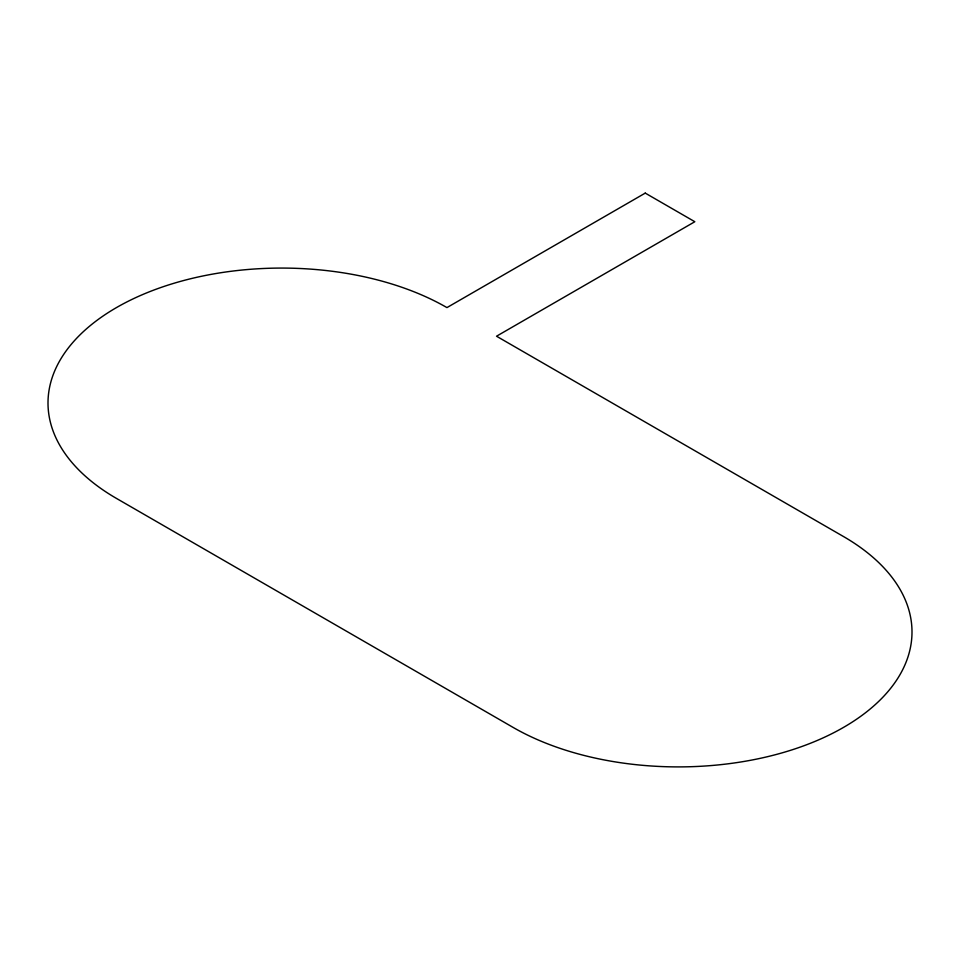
<?xml version="1.0" encoding="UTF-8"?>
<svg xmlns="http://www.w3.org/2000/svg" width="960" height="960" viewBox="0 0 960 960"><rect width="100%" height="100%" fill="white"/><g stroke="black" fill="none" stroke-linecap="round" stroke-linejoin="round"><path stroke-width="1.44" d="M645.252 193.104L446.952 307.596A233.7 134.928 0 0 0 116.448 307.596A233.7 134.928 0 0 0 116.448 498.408L513.048 727.38A233.7 134.928 0 0 0 843.552 727.38A233.7 134.928 0 0 0 843.552 536.568L496.524 336.216L694.824 221.724L645.252 193.104"/></g></svg>
